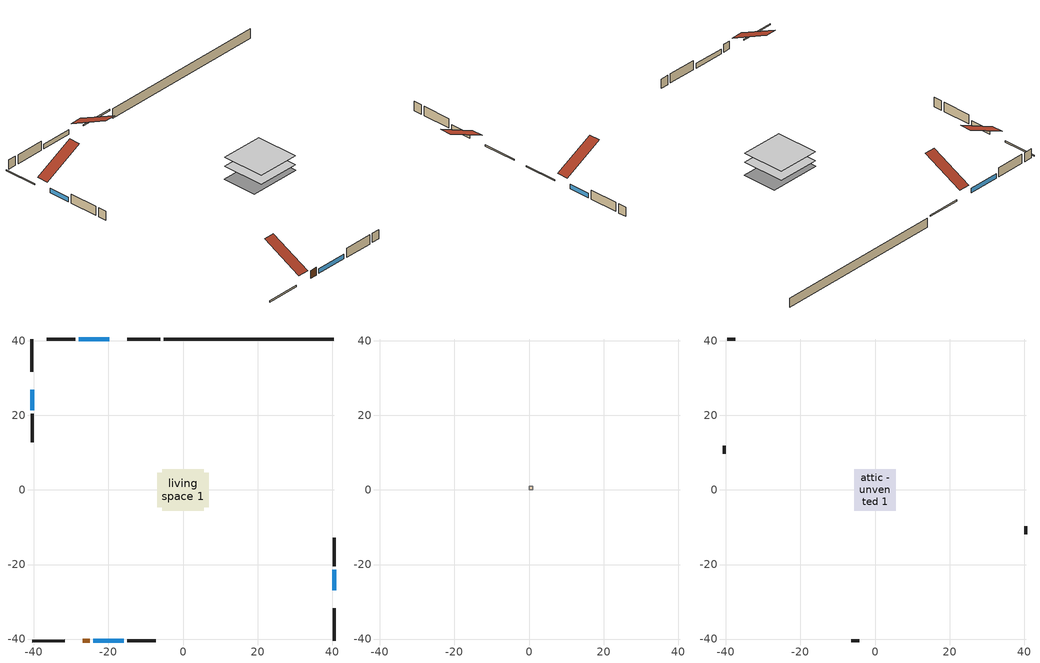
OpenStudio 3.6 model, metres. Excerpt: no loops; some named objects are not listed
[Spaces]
living space 1
 floor foundation (Slab1 construction): -6.86,-4.57 -6.86,4.57 6.86,4.57 6.86,-4.57 z-2.13
 floor adiabatic (AdiabaticFloorConstruction): -5.6,-5.6 -5.6,5.6 5.6,5.6 5.6,-5.6 z0.3
 wall outside (Wall1 construction): -28.91,40.53 -36.53,40.53 / 40.53,-20.49 40.53,-12.87 / -14.99,-40.53 -7.37,-40.53 / -40.53,20.49 -40.53,12.87 z0.3:2.74
 wall outside (RimJoist1 construction): -6.12,40.53 -14.93,40.53 / 40.53,-40.53 40.53,-31.72 / -40.53,-40.53 -31.72,-40.53 / -40.53,40.53 -40.53,31.72 z0.3:0.61
 wall outside (AdiabaticWallConstruction): -19.75,40.53 -27.98,40.53 / 40.53,-26.9 40.53,-21.41 / -24.14,-40.53 -15.91,-40.53 / -40.53,26.9 -40.53,21.41 z0.3:1.52
 wall outside (AdiabaticWallConstruction 1): -26.9,-40.53 -25.07,-40.53 z0.3:2.34
 wall foundation (FoundationWall1 construction): 40.53,40.53 -5.19,40.53 z-2.13:0.3
 window (WindowConstruction): -19.75,40.53 -27.98,40.53 z0.3:1.52
 window (WindowConstruction 1): 40.53,-26.9 40.53,-21.41 z0.3:1.52
 window (WindowConstruction 2): -24.14,-40.53 -15.91,-40.53 z0.3:1.52
 window (WindowConstruction 3): -40.53,26.9 -40.53,21.41 z0.3:1.52
 door (Door): -26.9,-40.53 -25.07,-40.53 z0.3:2.34
 ceiling adiabatic (AdiabaticFloorConstruction): 5.6,-5.6 5.6,5.6 -5.6,5.6 -5.6,-5.6 z0.3
central ac and furnace airloop ret air space
 floor adiabatic (AdiabaticConst): 0,0 0,1 1,1 1,0 z0
 wall adiabatic (AdiabaticConst): 0,1 0,0 1,0 1,1 0,1 z0:1
 ceiling adiabatic (AdiabaticConst): 1,0 1,1 0,1 0,0 z1
attic - unvented 1
 floor to living space 1 (Floor1 construction Reversed): -5.6,-5.6 -5.6,5.6 5.6,5.6 5.6,-5.6 z2.74
 wall outside (Wall2 construction): -37.46,40.53 -39.6,40.53 / 40.53,-11.94 40.53,-9.79 / -6.44,-40.53 -4.29,-40.53 / -40.53,11.94 -40.53,9.79 z0.3:2.74
 roof outside (Roof1 construction): -18.82,40.53,2.74 -18.82,29.94,8.04 -15.86,29.94,8.04 -15.86,40.53,2.74; 40.53,-27.83,2.74 29.94,-27.83,8.04 29.94,-30.79,8.04 40.53,-30.79,2.74; -27.83,-40.53,2.74 -27.83,-29.94,8.04 -30.79,-29.94,8.04 -30.79,-40.53,2.74; -40.53,27.83,2.74 -29.94,27.83,8.04 -29.94,30.79,8.04 -40.53,30.79,2.74
shading: -19.75,40.53 -27.98,40.53 / 40.53,-26.9 40.53,-21.41 / -24.14,-40.53 -15.91,-40.53 / -40.53,26.9 -40.53,21.41 z0.3:1.52
[Site]
Denver Intl Ap_CO_USA: Latitude {deg}=39.83; Longitude {deg}=-104.65; Time Zone {hr}=-7; Elevation {m}=1650; Terrain=Suburbs
[Site:GroundTemperature:Shallow]
6.71281, 4.94206, 4.80025, 5.64056, 9.01395, 12.3716, 15.2825, 17.1265, 17.2832, 15.7834, 12.9467, 9.69205
[Site:GroundTemperature:Deep]
10.8753, 10.8753, 10.8753, 10.8753, 10.8753, 10.8753, 10.8753, 10.8753, 10.8753, 10.8753, 10.8753, 10.8753
[Site:WaterMainsTemperature]
Calculation Method=Schedule; Temperature Schedule=mains temperature schedule
[Building]
Building 1
[Material] Roughness=Rough
Name | Thickness {m} | Conductivity {W/m-K} | Density {kg/m3} | Specific Heat {J/kg-K} | Thermal Absorptance | Solar Absorptance | Visible Absorptance
asphalt or fiberglass shingles | 0.00635 | 0.162714 | 1121.4 | 1465.45 | 0.92 | 0.7 | 0.7
roof rigid ins | 0.00281632 | 0.029427 | 32.04 | 1214.23 | 0.9 | 0.7 | 0.7
osb sheathing 0.5 in. | 0.0127 | 0.115458 | 512.64 | 1214.23 | 0.9 | 0.6 | 0.6
wood siding | 0.0254 | 0.102417 | 544.68 | 1172.36 | 0.92 | 0.7 | 0.7
wall rigid ins; rim joist rigid ins | 0.051816 | 0.029427 | 32.04 | 1214.23 | 0.9 | 0.7 | 0.7
osb sheathing 0.5 in. 1 | 0.0127 | 0.115458 | 512.64 | 1214.23 | 0.9 | 0.7 | 0.7
wall stud and cavity | 0.1397 | 0.0823012 | 139.0536 | 1170.24 | 0.9 | 0.7 | 0.7
gypsum board | 0.0127 | 0.160291 | 801 | 837.4 | 0.9 | 0.6 | 0.6
wall stud and cavity 1 | 0.1397 | 0.727959 | 139.0536 | 1170.24 | 0.9 | 0.6 | 0.6
osb sheathing 2.0 in. | 0.0508 | 0.115458 | 512.64 | 1214.23 | 0.9 | 0.7 | 0.7
rim joist stud and cavity | 0.0508 | 0.0351153 | 125.044 | 1163.47 | 0.9 | 0.6 | 0.6
ceiling loosefill ins | 0.254 | 0.0480833 | 16.02 | 1046.75 | 0.9 | 0.7 | 0.7
ceiling stud and cavity | 0.1397 | 0.108384 | 65.682 | 1177.47 | 0.9 | 0.7 | 0.7
exterior vertical ins | 0.0461162 | 0.029427 | 32.04 | 1214.23
concrete 8.0 in. | 0.2032 | 1.803125 | 2242.8 | 837.4 | 0.9 | 0.7 | 0.7
gypsum board 1 | 0.0127 | 0.160291 | 801 | 837.4 | 0.9 | 0.7 | 0.7
concrete 4.0 in. | 0.1016 | 1.803125 | 2242.8 | 837.4 | 0.9 | 0.7 | 0.7
wood siding 1; wood siding 2 | 0.0254 | 0.102417 | 544.68 | 1172.36
wall rigid ins 1; floor rigid ins | 0.512978 | 0.029427 | 32.04 | 1214.23 | 0.9 | 0.7 | 0.7
wall stud and cavity 2 | 0.0889 | 0.380278 | 52.3479 | 1209.89 | 0.9 | 0.7 | 0.7
door material | 0.04445 | 0.0716541 | 512.64 | 1214.23 | 0.9 | 0.7 | 0.7
floor stud and cavity | 0.1397 | 1.75129 | 37.0049 | 1207.88 | 0.9 | 0.7 | 0.7
osb sheathing 0.75 in. | 0.01905 | 0.115458 | 512.64 | 1214.23 | 0.9 | 0.7 | 0.7
floor covering | 0.0127 | 0.0433444 | 54.468 | 1339.84 | 0.9 | 0.6 | 0.6
wall stud and cavity 3 | 0.0889 | 0.391764 | 83.0341 | 1211.67 | 0.9 | 0.7 | 0.7
furniture material living space 1 | 0.1524 | 0.115458 | 640.8 | 1214.23 | 0.9 | 0.6 | 0.6
[Construction]
Roof1 construction: asphalt or fiberglass shingles, roof rigid ins, osb sheathing 0.5 in.
Wall1 construction: wood siding, wall rigid ins, osb sheathing 0.5 in. 1, wall stud and cavity, gypsum board
Wall2 construction: wood siding, osb sheathing 0.5 in. 1, wall stud and cavity 1
RimJoist1 construction: wood siding, rim joist rigid ins, osb sheathing 2.0 in., rim joist stud and cavity
Floor1 construction Reversed: gypsum board, ceiling stud and cavity, ceiling loosefill ins
FoundationWall1 construction: concrete 8.0 in., gypsum board 1
Slab1 construction: concrete 4.0 in.
WindowConstruction; WindowConstruction 1; WindowConstruction 2; WindowConstruction 3: WindowMaterial
AdiabaticWallConstruction: wood siding 1, wall rigid ins 1, wall stud and cavity 2, gypsum board
Door: door material
AdiabaticWallConstruction 1: wood siding 2, wall rigid ins 1, wall stud and cavity 2, gypsum board
AdiabaticFloorConstruction: floor stud and cavity, floor rigid ins, osb sheathing 0.75 in., floor covering
PartitionWallConstruction: gypsum board, wall stud and cavity 3, gypsum board
furniture construction living space 1: furniture material living space 1
AdiabaticConst: Adiabatic
[WindowMaterial:SimpleGlazingSystem]
WindowMaterial: U-Factor {W/m2-K}=1.87374; Solar Heat Gain Coefficient=0.45
[Material:NoMass]
Adiabatic: Roughness=Rough; Thermal Resistance {m2-K/W}=176.1
[External:File]
External File 1: File=schedules20230418-20180-18nykxu.csv
[ThermalZone] Use Ideal Air Loads=No
Name | Volume {m3} | Thermostat
living space | 611.644 | living space temperature setpoint
attic - unvented | 104.691
central ac and furnace airloop ret air zone | 1
[Sizing:Zone] Zone Cooling Design Supply Air Temperature Input Method=SupplyAirTemperature; Zone Cooling Design Supply Air Temperature {C}=14; Zone Cooling Design Supply Air Temperature Difference {deltaC}=11.11; Zone Heating Design Supply Air Temperature Input Method=SupplyAirTemperature; Zone Heating Design Supply Air Temperature {C}=40; Zone Heating Design Supply Air Temperature Difference {deltaC}=11.11; Zone Cooling Design Supply Air Humidity Ratio {kg-H2O/kg-air}=0.0085; Zone Heating Design Supply Air Humidity Ratio {kg-H2O/kg-air}=0.008; Cooling Design Air Flow Method=DesignDay; Heating Design Air Flow Method=DesignDay; Account for Dedicated Outdoor Air System=No; Dedicated Outdoor Air System Control Strategy=NeutralSupplyAir; Dedicated Outdoor Air Low Setpoint Temperature for Design {C}=autosize; Dedicated Outdoor Air High Setpoint Temperature for Design {C}=autosize; Zone Load Sizing Method=Sensible Load Only No Latent Load; Zone Latent Cooling Design Supply Air Humidity Ratio Input Method=HumidityRatioDifference; Zone Cooling Design Supply Air Humidity Ratio Difference {kgWater/kgDryAir}=0.005; Zone Latent Heating Design Supply Air Humidity Ratio Input Method=HumidityRatioDifference; Zone Humidification Design Supply Air Humidity Ratio Difference {kgWater/kgDryAir}=0.005
attic - unvented; central ac and furnace airloop ret air zone
[Space]
Name | Thermal Zone
living space 1 | living space
attic - unvented 1 | attic - unvented
central ac and furnace airloop ret air space | central ac and furnace airloop ret air zone
[ThermostatSetpoint:DualSetpoint]
living space temperature setpoint: Heating Setpoint Temperature Schedule=heating setpoint; Cooling Setpoint Temperature Schedule=cooling setpoint
[Foundation:Kiva]
Foundation Kiva 1: Initial Indoor Air Temperature {C}=20; Wall Height Above Grade {m}=0.3048; Wall Depth Below Slab {m}=0.2032; Custom Block Material Name 1=exterior vertical ins; Custom Block Depth 1 {m}=2.4384; Custom Block X Position 1 {m}=0.2159; Custom Block Z Position 1 {m}=0
[Foundation:Kiva:Settings]
Soil Conductivity {W/m-K}=1.731; Soil Density {kg/m3}=1842.3; Soil Specific Heat {J/kg-K}=418.7; Ground Solar Absorptivity=0.9; Ground Thermal Absorptivity=0.9; Ground Surface Roughness {m}=0.03; Far-Field Width {m}=40; Deep-Ground Boundary Condition=ZeroFlux; Deep-Ground Depth {m}=40; Minimum Cell Dimension {m}=0.2; Maximum Cell Growth Coefficient=3; Simulation Timestep=Timestep
[SurfaceProperty:ExposedFoundationPerimeter]
Slab1: Exposed Perimeter Calculation Method=TotalExposedPerimeter; Total Exposed Perimeter {m}=45.72
[EnergyManagementSystem:Actuator]
Name | Actuated Component | Actuated Component Type | Actuated Component Control Type | Zone
fixedwindow0_actuator | Window1 | Surface | View Factor To Ground
fixedwindow1_actuator | Window2 | Surface | View Factor To Ground
fixedwindow2_actuator | Window3 | Surface | View Factor To Ground
fixedwindow3_actuator | Window4 | Surface | View Factor To Ground
water_heater_ec_adj_act | water heater EC adjustment | OtherEquipment | Power Level | living space 1
central_ac_and_furnace_airloop_0_SupSensLkToLv_equip_act | central_ac_and_furnace_airloop_0_SupSensLkToLv equip | OtherEquipment | Power Level | living space 1
central_ac_and_furnace_airloop_0_SupLatLkToLv_equip_act | central_ac_and_furnace_airloop_0_SupLatLkToLv equip | OtherEquipment | Power Level | living space 1
central_ac_and_furnace_airloop_0_SupCondToLv_equip_act | central_ac_and_furnace_airloop_0_SupCondToLv equip | OtherEquipment | Power Level | living space 1
central_ac_and_furnace_airloop_0_RetCondToRP_equip_act | central_ac_and_furnace_airloop_0_RetCondToRP equip | OtherEquipment | Power Level | central ac and furnace airloop ret air space
central_ac_and_furnace_airloop_0_RetSensLkToRP_equip_act | central_ac_and_furnace_airloop_0_RetSensLkToRP equip | OtherEquipment | Power Level | central ac and furnace airloop ret air space
central_ac_and_furnace_airloop_0_RetLatLkToRP_equip_act | central_ac_and_furnace_airloop_0_RetLatLkToRP equip | OtherEquipment | Power Level | central ac and furnace airloop ret air space
central_ac_and_furnace_airloop_0_SupCondToDZ_equip_act | central_ac_and_furnace_airloop_0_SupCondToDZ equip | OtherEquipment | Power Level | attic - unvented 1
central_ac_and_furnace_airloop_0_RetCondToDZ_equip_act | central_ac_and_furnace_airloop_0_RetCondToDZ equip | OtherEquipment | Power Level | attic - unvented 1
central_ac_and_furnace_airloop_0_SupSensLkToDZ_equip_act | central_ac_and_furnace_airloop_0_SupSensLkToDZ equip | OtherEquipment | Power Level | attic - unvented 1
central_ac_and_furnace_airloop_0_SupLatLkToDZ_equip_act | central_ac_and_furnace_airloop_0_SupLatLkToDZ equip | OtherEquipment | Power Level | attic - unvented 1
central_ac_and_furnace_airloop_0_ZoneMixDZToLv_mix_act | central_ac_and_furnace_airloop_0_ZoneMixDZToLv mix | ZoneMixing | Air Exchange Flow Rate
central_ac_and_furnace_airloop_0_ZoneMixLvToDZ_mix_act | central_ac_and_furnace_airloop_0_ZoneMixLvToDZ mix | ZoneMixing | Air Exchange Flow Rate
natural_vent_flow_act | natural vent flow | Zone Infiltration | Air Exchange Flow Rate
whole_house_fan_flow_act | whole house fan flow | Zone Infiltration | Air Exchange Flow Rate
whole_house_fan_act | whole house fan | ElectricEquipment | Electricity Rate | living space 1
whole_house_fan_mix_act | whole house fan mix | ZoneMixing | Air Exchange Flow Rate
mech_vent_house_fan_cfis_act | mech vent house fan cfis | ElectricEquipment | Electricity Rate | living space 1
infil_flow_act | infil flow | Zone Infiltration | Air Exchange Flow Rate
mech_vent_house_fan_sensible_load_equip_act | mech vent house fan sensible load equip | OtherEquipment | Power Level | living space 1
mech_vent_house_fan_latent_load_equip_act | mech vent house fan latent load equip | OtherEquipment | Power Level | living space 1
[EnergyManagementSystem:Sensor]
Name | Output Variable or Output Meter Index Key | Output Variable or Output Meter
fixedwindow_shading_coefficient | trans schedule winter=0.85 summer=0.7 | Schedule Value
central_ac_and_furnace_supply_fan_s; central_ac_and_furnace_supply_fan_s_1 | central ac and furnace supply fan | Fan Electricity Energy
cool_season | cooling season schedule | Schedule Value
out_pb_s |  | Site Outdoor Air Barometric Pressure
out_wt_s |  | Site Outdoor Air Humidity Ratio
site_vw_s |  | Site Wind Speed
central_ac_and_furnace_airloop_Fan_RTF_s | central ac and furnace supply fan | Fan Runtime Fraction Speed 1
central_ac_and_furnace_airloop_Fan_RTF_s_1 | central ac and furnace supply fan | Fan Runtime Fraction Speed 2
central_ac_and_furnace_airloop_AH_MFR_s | Node 5 | System Node Mass Flow Rate
central_ac_and_furnace_airloop_AH_VFR_s | Node 5 | System Node Current Density Volume Flow Rate
central_ac_and_furnace_airloop_AH_Tout_s | Node 5 | System Node Temperature
central_ac_and_furnace_airloop_AH_Wout_s | Node 5 | System Node Humidity Ratio
central_ac_and_furnace_airloop_RA_T_s | Node 8 | System Node Temperature
central_ac_and_furnace_airloop_Ra_W_s | Node 8 | System Node Humidity Ratio
central_ac_and_furnace_airloop_0_DZ_T_s | attic - unvented | Zone Air Temperature
central_ac_and_furnace_airloop_0_DZ_W_s | attic - unvented | Zone Mean Air Humidity Ratio
natural_vent_s | natural vent schedule | Schedule Value
htg_sp_s | heating setpoint | Schedule Value
clg_sp_s | cooling setpoint | Schedule Value
clothes_dryer_exhaust_0_sch_s | clothes_dryer | Schedule Value
htg_load_liv |  | Heating:EnergyTransfer:Zone:LIVING SPACE
clg_load_liv |  | Cooling:EnergyTransfer:Zone:LIVING SPACE
htg_load_tot |  | Heating:EnergyTransfer
clg_load_tot |  | Cooling:EnergyTransfer
[EnergyManagementSystem:Program]
fixedwindow_view_factor_to_ground_program: Set fixedwindow0_actuator = 0.5*fixedwindow_shading_coefficient; Set fixedwindow1_actuator = 0.5*fixedwindow_shading_coefficient; Set fixedwindow2_actuator = 0.5*fixedwindow_shading_coefficient; Set fixedwindow3_actuator = 0.5*fixedwindow_shading_coefficient
central_ac_and_furnace_supply_fan_disaggregate_program: Set central_ac_and_furnace_supply_fan_clg = 0; If central_ac_and_furnace_clg_coil_s > 0; Set central_ac_and_furnace_supply_fan_clg = central_ac_and_furnace_supply_fan_s; EndIf
central_ac_and_furnace_supply_fan_disaggregate_program_1: Set central_ac_and_furnace_supply_fan_primary_htg = 0; If central_ac_and_furnace_htg_coil_s > 0; Set central_ac_and_furnace_supply_fan_primary_htg = central_ac_and_furnace_supply_fan_s_1; EndIf
water_heater_EC_adj: Set dhw_e_cons = water_heater_energy + water_heater_on_cycle_parasitic + water_heater_off_cycle_parasitic; Set water_heater_ec_adj_act = -0.06977296157475688 * dhw_e_cons; Set ec_adj_energy = water_heater_ec_adj_act * 3600 * SystemTimeStep
central_ac_and_furnace_airloop_0_duct_program: Set central_ac_and_furnace_airloop_AH_MFR = central_ac_and_furnace_airloop_AH_MFR_s; Set central_ac_and_furnace_airloop_Fan_RTF = 0; Set central_ac_and_furnace_airloop_Fan_RTF = central_ac_and_furnace_airloop_Fan_RTF + central_ac_and_furnace_airloop_Fan_RTF_s; Set central_ac_and_furnace_airloop_Fan_RTF = central_ac_and_furnace_airloop_Fan_RTF + central_ac_and_furnace_airloop_Fan_RTF_s_1; Set central_ac_and_furnace_airloop_AH_VFR = central_ac_and_furnace_airloop_AH_VFR_s; Set central_ac_and_furnace_airloop_AH_Tout = central_ac_and_furnace_airloop_AH_Tout_s; Set central_ac_and_furnace_airloop_AH_Wout = central_ac_and_furnace_airloop_AH_Wout_s; Set central_ac_and_furnace_airloop_RA_T = central_ac_and_furnace_airloop_RA_T_s; Set central_ac_and_furnace_airloop_Ra_W = central_ac_and_furnace_airloop_Ra_W_s; Set central_ac_and_furnace_airloop_0_DZ_T = central_ac_and_furnace_airloop_0_DZ_T_s; Set central_ac_and_furnace_airloop_0_DZ_W = central_ac_and_furnace_airloop_0_DZ_W_s; Run central_ac_and_furnace_airloop_0_duct_subroutine; Set central_ac_and_furnace_airloop_0_SupSensLkToLv_equip_act = central_ac_and_furnace_airloop_0_SupSensLkToLv; Set central_ac_and_furnace_airloop_0_SupLatLkToLv_equip_act = central_ac_and_furnace_airloop_0_SupLatLkToLv; Set central_ac_and_furnace_airloop_0_SupCondToLv_equip_act = central_ac_and_furnace_airloop_0_SupCondToLv; Set central_ac_and_furnace_airloop_0_RetSensLkToRP_equip_act = central_ac_and_furnace_airloop_0_RetSensLkToRP; Set central_ac_and_furnace_airloop_0_RetLatLkToRP_equip_act = central_ac_and_furnace_airloop_0_RetLatLkToRP; Set central_ac_and_furnace_airloop_0_RetCondToRP_equip_act = central_ac_and_furnace_airloop_0_RetCondToRP; Set central_ac_and_furnace_airloop_0_RetCondToDZ_equip_act = central_ac_and_furnace_airloop_0_RetCondToDZ; Set central_ac_and_furnace_airloop_0_SupCondToDZ_equip_act = central_ac_and_furnace_airloop_0_SupCondToDZ; Set central_ac_and_furnace_airloop_0_SupSensLkToDZ_equip_act = central_ac_and_furnace_airloop_0_SupSensLkToDZ; Set central_ac_and_furnace_airloop_0_SupLatLkToDZ_equip_act = central_ac_and_furnace_airloop_0_SupLatLkToDZ; Set central_ac_and_furnace_airloop_0_ZoneMixDZToLv_mix_act = central_ac_and_furnace_airloop_0_ZoneMixDZToLv; Set central_ac_and_furnace_airloop_0_ZoneMixLvToDZ_mix_act = central_ac_and_furnace_airloop_0_ZoneMixLvToDZ
natural_vent_program: Set Tin = airflow_tin_s; Set Tout = airflow_tt_s; Set Wout = out_wt_s; Set Pbar = out_pb_s; Set Phiout = (@RhFnTdbWPb Tout Wout Pbar); Set MaxHR = 0.0115; Set MaxRH = 0.7; Set Tnvsp = (htg_sp_s + clg_sp_s) / 2; Set NVavail = natural_vent_s; Set ClgSsnAvail = cool_season; Set natural_vent_flow_act = 0; Set whole_house_fan_flow_act = 0; Set whole_house_fan_mix_act = 0; Set whole_house_fan_act = 0; If ((Wout < MaxHR) && (Phiout < MaxRH) && (Tin > Tout) && (Tin > Tnvsp) && (ClgSsnAvail > 0)); Set WHF_Flow = 0; Set Adj = (Tin-Tnvsp)/(Tin-Tout); Set Adj = (@Min Adj 1); Set Adj = (@Max Adj 0); If (WHF_Flow > 0); Set whole_house_fan_flow_act = WHF_Flow*Adj; Set whole_house_fan_mix_act = WHF_Flow*Adj; Set WHF_W = 0; Set whole_house_fan_act = WHF_W*Adj; ElseIf (NVavail > 0); Set NVArea = 13444.9279488; Set Cs = 0.00010923681099656359; Set Cw = 6.798490431308354e-05; Set Tdiff = Tin-Tout; Set dT = (@Abs Tdiff); Set Vwind = site_vw_s; Set SGNV = NVArea*Adj*((((Cs*dT)+(Cw*(Vwind^2)))^0.5)/1000); Set MaxNV = 3.3980215910400005; Set natural_vent_flow_act = (@Min SGNV MaxNV); EndIf; EndIf
[InternalMass:Definition] Design Level Calculation Method=SurfaceArea
Name | Construction | Surface Area {m2}
partition wall mass | PartitionWallConstruction | 250.838
furniture mass living space 1 | furniture construction living space 1 | 100.335
[InternalMass] Space or SpaceType=living space 1; Multiplier=1
Name | Internal Mass Definition
partition wall mass | partition wall mass
furniture mass living space 1 | furniture mass living space 1
[People:Definition]
occupants: Number of People Calculation Method=People; Number of People {people}=3; Fraction Radiant=0.314171; Sensible Heat Fraction=0.56303; Carbon Dioxide Generation Rate {m3/s-W}=0; Enable ASHRAE 55 Comfort Warnings=No; Mean Radiant Temperature Calculation Type=ZoneAveraged
[People]
occupants: People Definition=occupants; Space or SpaceType=living space 1; Number of People Schedule=occupants; Activity Level Schedule=occupants activity schedule; Multiplier=1
[OtherEquipment:Definition] Design Level Calculation Method=EquipmentLevel
Name | Design Level {W} | Fraction Latent | Fraction Radiant | Fraction Lost
water heater EC adjustment | 0.01 | 0 | 0 | 1
water sensible | -295.935 | 0 | 0.6 | 0
water latent | 300.276 | 1 | 0 | 0
central_ac_and_furnace_airloop_0_SupSensLkToLv equip; central_ac_and_furnace_airloop_0_SupCondToLv equip; central_ac_and_furnace_airloop_0_RetCondToRP equip; central_ac_and_furnace_airloop_0_RetSensLkToRP equip; central_ac_and_furnace_airloop_0_SupCondToDZ equip; central_ac_and_furnace_airloop_0_RetCondToDZ equip; central_ac_and_furnace_airloop_0_SupSensLkToDZ equip; mech vent house fan sensible load equip | 0 | 0 | 0 | 0
central_ac_and_furnace_airloop_0_SupLatLkToLv equip; central_ac_and_furnace_airloop_0_RetLatLkToRP equip; central_ac_and_furnace_airloop_0_SupLatLkToDZ equip; mech vent house fan latent load equip | 0 | 1 | 0 | 0
[OtherEquipment]
Name | Other Equipment Definition | Space or SpaceType | Schedule | Fuel Type
water heater EC adjustment | water heater EC adjustment | living space 1 | Always On Discrete | Electricity
water sensible | water sensible | living space 1 | hot_water_fixtures | None
water latent | water latent | living space 1 | hot_water_fixtures | None
central_ac_and_furnace_airloop_0_SupSensLkToLv equip | central_ac_and_furnace_airloop_0_SupSensLkToLv equip | living space 1 | Always On Discrete | None
central_ac_and_furnace_airloop_0_SupLatLkToLv equip | central_ac_and_furnace_airloop_0_SupLatLkToLv equip | living space 1 | Always On Discrete | None
central_ac_and_furnace_airloop_0_SupCondToLv equip | central_ac_and_furnace_airloop_0_SupCondToLv equip | living space 1 | Always On Discrete | None
central_ac_and_furnace_airloop_0_RetCondToRP equip | central_ac_and_furnace_airloop_0_RetCondToRP equip | central ac and furnace airloop ret air space | Always On Discrete | None
central_ac_and_furnace_airloop_0_RetSensLkToRP equip | central_ac_and_furnace_airloop_0_RetSensLkToRP equip | central ac and furnace airloop ret air space | Always On Discrete | None
central_ac_and_furnace_airloop_0_RetLatLkToRP equip | central_ac_and_furnace_airloop_0_RetLatLkToRP equip | central ac and furnace airloop ret air space | Always On Discrete | None
central_ac_and_furnace_airloop_0_SupCondToDZ equip | central_ac_and_furnace_airloop_0_SupCondToDZ equip | attic - unvented 1 | Always On Discrete | None
central_ac_and_furnace_airloop_0_RetCondToDZ equip | central_ac_and_furnace_airloop_0_RetCondToDZ equip | attic - unvented 1 | Always On Discrete | None
central_ac_and_furnace_airloop_0_SupSensLkToDZ equip | central_ac_and_furnace_airloop_0_SupSensLkToDZ equip | attic - unvented 1 | Always On Discrete | None
central_ac_and_furnace_airloop_0_SupLatLkToDZ equip | central_ac_and_furnace_airloop_0_SupLatLkToDZ equip | attic - unvented 1 | Always On Discrete | None
mech vent house fan sensible load equip | mech vent house fan sensible load equip | living space 1 | Always On Discrete | None
mech vent house fan latent load equip | mech vent house fan latent load equip | living space 1 | Always On Discrete | None
[ElectricEquipment:Definition] Design Level Calculation Method=EquipmentLevel
Name | Design Level {W} | Fraction Latent | Fraction Radiant | Fraction Lost
clothes washer | 799.963 | 0.03 | 0.162 | 0.7
clothes dryer | 2935.77 | 0.015 | 0.081 | 0.85
dishwasher | 437.607 | 0.3 | 0.18 | 0.4
fridge | 97.4834 | 0 | 0.6 | 0
cooking range | 838.699 | 0.08 | 0.432 | 0.2
misc tv | 128.09 | 0 | 0.6 | 0
misc plug loads | 507.607 | 0.045 | 0.513 | 0.1
whole house fan; mech vent house fan | 0 | 0 | 0 | 1
mech vent house fan cfis | 0 | 0 | 0 | 0
[ElectricEquipment] Space or SpaceType=living space 1
Name | Electric Equipment Definition | Schedule
clothes washer | clothes washer | clothes_washer
clothes dryer | clothes dryer | clothes_dryer
dishwasher | dishwasher | dishwasher
fridge | fridge | fridge
cooking range | cooking range | cooking_range
misc tv | misc tv | plug_loads_tv
misc plug loads | misc plug loads | plug_loads_other
whole house fan | whole house fan | Always On Discrete
mech vent house fan | mech vent house fan | mech vent house fan schedule
mech vent house fan cfis | mech vent house fan cfis | mech vent house fan cfis schedule
[WaterUse:Equipment:Definition]
Name | Peak Flow Rate {m3/s}
clothes washer | 4.12256e-06
dishwasher | 3.84272e-06
[Lights:Definition]
interior lighting: Design Level Calculation Method=LightingLevel; Lighting Level {W}=633.715; Fraction Radiant=0.6; Fraction Visible=0.2; Return Air Fraction=0
[Lights]
interior lighting: Lights Definition=interior lighting; Space or SpaceType=living space 1; Schedule=lighting_interior; Fraction Replaceable=1
[Exterior:Lights:Definition]
exterior lighting: Design Level {W}=35.404
[Exterior:Lights]
exterior lighting: Exterior Lights Definition=exterior lighting; Schedule=exterior lighting schedule
[ZoneMixing] Schedule=Always On Continuous; Design Flow Rate Calculation Method=Flow/Zone; Design Flow Rate {m3/s}=0
Name | Zone or Space | Source Zone or Space
central_ac_and_furnace_airloop_0_ZoneMixDZToLv mix | living space | attic - unvented
central_ac_and_furnace_airloop_0_ZoneMixLvToDZ mix; whole house fan mix | attic - unvented | living space
[SpaceInfiltration:DesignFlowRate] Schedule=Always On Discrete
Name | Space or SpaceType | Design Flow Rate Calculation Method | Design Flow Rate {m3/s} | Air Changes per Hour {1/hr} | Constant Term Coefficient | Temperature Term Coefficient | Velocity Term Coefficient | Velocity Squared Term Coefficient
natural vent flow; whole house fan flow; infil flow | living space 1 | Flow/Space | 0
infil|attic - unvented 1 | attic - unvented 1 | AirChanges/Hour |  | 0.1 | 1 | 0 | 0 | 0
[Schedule:Ruleset]
Name | Default Day Schedule
heating setpoint | heating setpoint default day
cooling setpoint | cooling setpoint default day
fridge | fridge default day
exterior lighting schedule | exterior lighting schedule default day
[Schedule:Day]
heating setpoint default day; cooling setpoint default day; fridge default day; exterior lighting schedule default day: 24, 0, 0
heating setpoint allday1: 24, 0, 20
cooling setpoint allday1: 24, 0, 25.5556
fridge allday1; fridge allday12: 1, 0, 0.610949, 2, 0, 0.595675, 3, 0, 0.580401, 4, 0, 0.565128, 6, 0, 0.549854, 7, 0, 0.580401, 8, 0, 0.610949, 10, 0, 0.626223, 12, 0, 0.610949, 15, 0, 0.641496, 16, 0, 0.626223, 17, 0, 0.672044, 18, 0, 0.733139, 19, 0, 0.763686, 20, 0, 0.733139, 21, 0, 0.717865, 22, 0, 0.702591, 23, 0, 0.672044, 24, 0, 0.626223
fridge allday2: 1, 0, 0.609489, 2, 0, 0.594252, 3, 0, 0.579015, 4, 0, 0.563777, 6, 0, 0.54854, 7, 0, 0.579015, 8, 0, 0.609489, 10, 0, 0.624726, 12, 0, 0.609489, 15, 0, 0.639964, 16, 0, 0.624726, 17, 0, 0.670438, 18, 0, 0.731387, 19, 0, 0.761861, 20, 0, 0.731387, 21, 0, 0.71615, 22, 0, 0.700912, 23, 0, 0.670438, 24, 0, 0.624726
fridge allday3: 1, 0, 0.791241, 2, 0, 0.77146, 3, 0, 0.751679, 4, 0, 0.731898, 6, 0, 0.712117, 7, 0, 0.751679, 8, 0, 0.791241, 10, 0, 0.811022, 12, 0, 0.791241, 15, 0, 0.830803, 16, 0, 0.811022, 17, 0, 0.870365, 18, 0, 0.949489, 19, 0, 0.989051, 20, 0, 0.949489, 21, 0, 0.929708, 22, 0, 0.909927, 23, 0, 0.870365, 24, 0, 0.811022
fridge allday6: 1, 0, 0.8, 2, 0, 0.78, 3, 0, 0.76, 4, 0, 0.74, 6, 0, 0.72, 7, 0, 0.76, 8, 0, 0.8, 10, 0, 0.82, 12, 0, 0.8, 15, 0, 0.84, 16, 0, 0.82, 17, 0, 0.88, 18, 0, 0.96, 19, 0, 1, 20, 0, 0.96, 21, 0, 0.94, 22, 0, 0.92, 23, 0, 0.88, 24, 0, 0.82
fridge allday10: 1, 0, 0.679562, 2, 0, 0.662573, 3, 0, 0.645584, 4, 0, 0.628595, 6, 0, 0.611606, 7, 0, 0.645584, 8, 0, 0.679562, 10, 0, 0.696551, 12, 0, 0.679562, 15, 0, 0.71354, 16, 0, 0.696551, 17, 0, 0.747518, 18, 0, 0.815474, 19, 0, 0.849453, 20, 0, 0.815474, 21, 0, 0.798485, 22, 0, 0.781496, 23, 0, 0.747518, 24, 0, 0.696551
fridge allday11: 1, 0, 0.675182, 2, 0, 0.658303, 3, 0, 0.641423, 4, 0, 0.624544, 6, 0, 0.607664, 7, 0, 0.641423, 8, 0, 0.675182, 10, 0, 0.692062, 12, 0, 0.675182, 15, 0, 0.708942, 16, 0, 0.692062, 17, 0, 0.742701, 18, 0, 0.810219, 19, 0, 0.843978, 20, 0, 0.810219, 21, 0, 0.793339, 22, 0, 0.77646, 23, 0, 0.742701, 24, 0, 0.692062
exterior lighting schedule weekday1; exterior lighting schedule weekday12: 5, 0, 0.434959, 6, 0, 0.349858, 7, 0, 0.330947, 8, 0, 0.321491, 9, 0, 0.312035, 10, 0, 0.264757, 11, 0, 0.208024, 12, 0, 0.141834, 13, 0, 0.113467, 15, 0, 0.104012, 16, 0, 0.113467, 17, 0, 0.179657, 18, 0, 0.349858, 19, 0, 0.463325, 20, 0, 0.614615, 21, 0, 0.860461, 22, 0, 0.99284, 23, 0, 0.860461, 24, 0, 0.595704
exterior lighting schedule weekend1; exterior lighting schedule weekend12: 2, 0, 0.434959, 4, 0, 0.425503, 5, 0, 0.434959, 6, 0, 0.425503, 7, 0, 0.416047, 8, 0, 0.38768, 9, 0, 0.340402, 10, 0, 0.283669, 11, 0, 0.226935, 12, 0, 0.15129, 13, 0, 0.113467, 15, 0, 0.104012, 16, 0, 0.113467, 17, 0, 0.179657, 18, 0, 0.359314, 19, 0, 0.45387, 20, 0, 0.567337, 21, 0, 0.784816, 22, 0, 0.926651, 23, 0, 0.803728, 24, 0, 0.557882
exterior lighting schedule weekday2: 5, 0, 0.438095, 6, 0, 0.352381, 7, 0, 0.333333, 8, 0, 0.32381, 9, 0, 0.314286, 10, 0, 0.266667, 11, 0, 0.209524, 12, 0, 0.142857, 13, 0, 0.114286, 15, 0, 0.104762, 16, 0, 0.114286, 17, 0, 0.180952, 18, 0, 0.352381, 19, 0, 0.466667, 20, 0, 0.619048, 21, 0, 0.866667, 22, 0, 1, 23, 0, 0.866667, 24, 0, 0.6
exterior lighting schedule weekend2: 2, 0, 0.438095, 4, 0, 0.428571, 5, 0, 0.438095, 6, 0, 0.428571, 7, 0, 0.419048, 8, 0, 0.390476, 9, 0, 0.342857, 10, 0, 0.285714, 11, 0, 0.228571, 12, 0, 0.152381, 13, 0, 0.114286, 15, 0, 0.104762, 16, 0, 0.114286, 17, 0, 0.180952, 18, 0, 0.361905, 19, 0, 0.457143, 20, 0, 0.571429, 21, 0, 0.790476, 22, 0, 0.933333, 23, 0, 0.809524, 24, 0, 0.561905
exterior lighting schedule weekday3; exterior lighting schedule weekday5: 5, 0, 0.346085, 6, 0, 0.278373, 7, 0, 0.263325, 8, 0, 0.255802, 9, 0, 0.248278, 10, 0, 0.21066, 11, 0, 0.165519, 12, 0, 0.112854, 13, 0, 0.090283, 15, 0, 0.0827594, 16, 0, 0.090283, 17, 0, 0.142948, 18, 0, 0.278373, 19, 0, 0.368656, 20, 0, 0.489033, 21, 0, 0.684646, 22, 0, 0.789976, 23, 0, 0.684646, 24, 0, 0.473986
exterior lighting schedule weekend3; exterior lighting schedule weekend5: 2, 0, 0.346085, 4, 0, 0.338561, 5, 0, 0.346085, 6, 0, 0.338561, 7, 0, 0.331038, 8, 0, 0.308467, 9, 0, 0.270849, 10, 0, 0.225707, 11, 0, 0.180566, 12, 0, 0.120377, 13, 0, 0.090283, 15, 0, 0.0827594, 16, 0, 0.090283, 17, 0, 0.142948, 18, 0, 0.285896, 19, 0, 0.361132, 20, 0, 0.451415, 21, 0, 0.624457, 22, 0, 0.737311, 23, 0, 0.639504, 24, 0, 0.443891
exterior lighting schedule weekday4: 5, 0, 0.344691, 6, 0, 0.277251, 7, 0, 0.262265, 8, 0, 0.254771, 9, 0, 0.247278, 10, 0, 0.209812, 11, 0, 0.164852, 12, 0, 0.112399, 13, 0, 0.0899193, 15, 0, 0.082426, 16, 0, 0.0899193, 17, 0, 0.142372, 18, 0, 0.277251, 19, 0, 0.367171, 20, 0, 0.487063, 21, 0, 0.681888, 22, 0, 0.786794, 23, 0, 0.681888, 24, 0, 0.472076
exterior lighting schedule weekend4: 2, 0, 0.344691, 4, 0, 0.337197, 5, 0, 0.344691, 6, 0, 0.337197, 7, 0, 0.329704, 8, 0, 0.307224, 9, 0, 0.269758, 10, 0, 0.224798, 11, 0, 0.179839, 12, 0, 0.119892, 13, 0, 0.0899193, 15, 0, 0.082426, 16, 0, 0.0899193, 17, 0, 0.142372, 18, 0, 0.284744, 19, 0, 0.359677, 20, 0, 0.449597, 21, 0, 0.621942, 22, 0, 0.734341, 23, 0, 0.636928, 24, 0, 0.442103
exterior lighting schedule weekday6; exterior lighting schedule weekday9: 5, 0, 0.28823, 6, 0, 0.231837, 7, 0, 0.219305, 8, 0, 0.213039, 9, 0, 0.206773, 10, 0, 0.175444, 11, 0, 0.137849, 12, 0, 0.093988, 13, 0, 0.0751904, 15, 0, 0.0689245, 16, 0, 0.0751904, 17, 0, 0.119051, 18, 0, 0.231837, 19, 0, 0.307027, 20, 0, 0.407281, 21, 0, 0.570194, 22, 0, 0.657916, 23, 0, 0.570194, 24, 0, 0.394749
exterior lighting schedule weekend6; exterior lighting schedule weekend9: 2, 0, 0.28823, 4, 0, 0.281964, 5, 0, 0.28823, 6, 0, 0.281964, 7, 0, 0.275698, 8, 0, 0.2569, 9, 0, 0.225571, 10, 0, 0.187976, 11, 0, 0.150381, 12, 0, 0.100254, 13, 0, 0.0751904, 15, 0, 0.0689245, 16, 0, 0.0751904, 17, 0, 0.119051, 18, 0, 0.238103, 19, 0, 0.300761, 20, 0, 0.375952, 21, 0, 0.520067, 22, 0, 0.614055, 23, 0, 0.532598, 24, 0, 0.369686
exterior lighting schedule weekday7: 5, 0, 0.286139, 6, 0, 0.230155, 7, 0, 0.217714, 8, 0, 0.211494, 9, 0, 0.205273, 10, 0, 0.174171, 11, 0, 0.136849, 12, 0, 0.0933061, 13, 0, 0.0746448, 15, 0, 0.0684244, 16, 0, 0.0746448, 17, 0, 0.118188, 18, 0, 0.230155, 19, 0, 0.3048, 20, 0, 0.404326, 21, 0, 0.566057, 22, 0, 0.653142, 23, 0, 0.566057, 24, 0, 0.391885
exterior lighting schedule weekend7: 2, 0, 0.286139, 4, 0, 0.279918, 5, 0, 0.286139, 6, 0, 0.279918, 7, 0, 0.273698, 8, 0, 0.255037, 9, 0, 0.223935, 10, 0, 0.186612, 11, 0, 0.14929, 12, 0, 0.0995265, 13, 0, 0.0746448, 15, 0, 0.0684244, 16, 0, 0.0746448, 17, 0, 0.118188, 18, 0, 0.236375, 19, 0, 0.298579, 20, 0, 0.373224, 21, 0, 0.516294, 22, 0, 0.6096, 23, 0, 0.528734, 24, 0, 0.367004
exterior lighting schedule weekday10: 5, 0, 0.345039, 6, 0, 0.277532, 7, 0, 0.26253, 8, 0, 0.255029, 9, 0, 0.247528, 10, 0, 0.210024, 11, 0, 0.165019, 12, 0, 0.112513, 13, 0, 0.0900102, 15, 0, 0.0825094, 16, 0, 0.0900102, 17, 0, 0.142516, 18, 0, 0.277532, 19, 0, 0.367542, 20, 0, 0.487555, 21, 0, 0.682578, 22, 0, 0.787589, 23, 0, 0.682578, 24, 0, 0.472554
exterior lighting schedule weekend10: 2, 0, 0.345039, 4, 0, 0.337538, 5, 0, 0.345039, 6, 0, 0.337538, 7, 0, 0.330038, 8, 0, 0.307535, 9, 0, 0.270031, 10, 0, 0.225026, 11, 0, 0.18002, 12, 0, 0.120014, 13, 0, 0.0900102, 15, 0, 0.0825094, 16, 0, 0.0900102, 17, 0, 0.142516, 18, 0, 0.285032, 19, 0, 0.360041, 20, 0, 0.450051, 21, 0, 0.622571, 22, 0, 0.735084, 23, 0, 0.637572, 24, 0, 0.44255
exterior lighting schedule weekday11: 5, 0, 0.343994, 6, 0, 0.276691, 7, 0, 0.261734, 8, 0, 0.254256, 9, 0, 0.246778, 10, 0, 0.209387, 11, 0, 0.164519, 12, 0, 0.112172, 13, 0, 0.0897375, 15, 0, 0.0822593, 16, 0, 0.0897375, 17, 0, 0.142084, 18, 0, 0.276691, 19, 0, 0.366428, 20, 0, 0.486078, 21, 0, 0.680509, 22, 0, 0.785203, 23, 0, 0.680509, 24, 0, 0.471122
exterior lighting schedule weekend11: 2, 0, 0.343994, 4, 0, 0.336516, 5, 0, 0.343994, 6, 0, 0.336516, 7, 0, 0.329037, 8, 0, 0.306603, 9, 0, 0.269212, 10, 0, 0.224344, 11, 0, 0.179475, 12, 0, 0.11965, 13, 0, 0.0897375, 15, 0, 0.0822593, 16, 0, 0.0897375, 17, 0, 0.142084, 18, 0, 0.284169, 19, 0, 0.35895, 20, 0, 0.448687, 21, 0, 0.620684, 22, 0, 0.732856, 23, 0, 0.63564, 24, 0, 0.441209
fridge allday1 Shifted; fridge allday12 Shifted: 1, 0, 0.610949, 2, 0, 0.595675, 3, 0, 0.580401, 4, 0, 0.565128, 5, 0, 0.549854, 6, 0, 0.549854, 7, 0, 0.580401, 8, 0, 0.610949, 9, 0, 0.626223, 10, 0, 0.626223, 11, 0, 0.610949, 12, 0, 0.610949, 13, 0, 0.641496, 14, 0, 0.641496, 15, 0, 0.641496, 16, 0, 0.626223, 17, 0, 0.672044, 18, 0, 0, 19, 0, 0, 20, 0, 0.733139, 21, 0, 1.451, 22, 0, 1.46628, 23, 0, 0.672044, 24, 0, 0.626223
fridge allday2 Shifted: 1, 0, 0.609489, 2, 0, 0.594252, 3, 0, 0.579015, 4, 0, 0.563777, 5, 0, 0.54854, 6, 0, 0.54854, 7, 0, 0.579015, 8, 0, 0.609489, 9, 0, 0.624726, 10, 0, 0.624726, 11, 0, 0.609489, 12, 0, 0.609489, 13, 0, 0.639964, 14, 0, 0.639964, 15, 0, 0.639964, 16, 0, 0.624726, 17, 0, 0.670438, 18, 0, 0, 19, 0, 0, 20, 0, 0.731387, 21, 0, 1.44754, 22, 0, 1.46277, 23, 0, 0.670438, 24, 0, 0.624726
fridge allday3 Shifted: 1, 0, 0.791241, 2, 0, 0.77146, 3, 0, 0.751679, 4, 0, 0.731898, 5, 0, 0.712117, 6, 0, 0.712117, 7, 0, 0.751679, 8, 0, 0.791241, 9, 0, 0.811022, 10, 0, 0.811022, 11, 0, 0.791241, 12, 0, 0.791241, 13, 0, 0.830803, 14, 0, 0.830803, 15, 0, 0.830803, 16, 0, 0.811022, 17, 0, 0.870365, 18, 0, 0, 19, 0, 0, 20, 0, 0.949489, 21, 0, 1.8792, 22, 0, 1.89898, 23, 0, 0.870365, 24, 0, 0.811022
fridge allday6 Shifted: 1, 0, 0.8, 2, 0, 0.78, 3, 0, 0.76, 4, 0, 0.74, 5, 0, 0.72, 6, 0, 0.72, 7, 0, 0.76, 8, 0, 0.8, 9, 0, 0.82, 10, 0, 0.82, 11, 0, 0.8, 12, 0, 0.8, 13, 0, 0.84, 14, 0, 0.84, 15, 0, 0.84, 16, 0, 0.82, 17, 0, 0.88, 18, 0, 0, 19, 0, 0, 20, 0, 0.96, 21, 0, 1.9, 22, 0, 1.92, 23, 0, 0.88, 24, 0, 0.82
fridge allday10 Shifted: 1, 0, 0.679562, 2, 0, 0.662573, 3, 0, 0.645584, 4, 0, 0.628595, 5, 0, 0.611606, 6, 0, 0.611606, 7, 0, 0.645584, 8, 0, 0.679562, 9, 0, 0.696551, 10, 0, 0.696551, 11, 0, 0.679562, 12, 0, 0.679562, 13, 0, 0.71354, 14, 0, 0.71354, 15, 0, 0.71354, 16, 0, 0.696551, 17, 0, 0.747518, 18, 0, 0, 19, 0, 0, 20, 0, 0.815474, 21, 0, 1.61396, 22, 0, 1.63095, 23, 0, 0.747518, 24, 0, 0.696551
fridge allday11 Shifted: 1, 0, 0.675182, 2, 0, 0.658303, 3, 0, 0.641423, 4, 0, 0.624544, 5, 0, 0.607664, 6, 0, 0.607664, 7, 0, 0.641423, 8, 0, 0.675182, 9, 0, 0.692062, 10, 0, 0.692062, 11, 0, 0.675182, 12, 0, 0.675182, 13, 0, 0.708942, 14, 0, 0.708942, 15, 0, 0.708942, 16, 0, 0.692062, 17, 0, 0.742701, 18, 0, 0, 19, 0, 0, 20, 0, 0.810219, 21, 0, 1.60356, 22, 0, 1.62044, 23, 0, 0.742701, 24, 0, 0.692062
[Schedule:Rule] Date Specification Type=DateRange; Start Day=1
Name | Schedule Ruleset | Rule Order | Day Schedule | Apply Sunday | Apply Monday | Apply Tuesday | Apply Wednesday | Apply Thursday | Apply Friday | Apply Saturday | Start Month | End Month | End Day
heating setpoint allday ruleset1 | heating setpoint | 0 | heating setpoint allday1 | Yes | Yes | Yes | Yes | Yes | Yes | Yes | 1 | 12 | 31
cooling setpoint allday ruleset1 | cooling setpoint | 0 | cooling setpoint allday1 | Yes | Yes | Yes | Yes | Yes | Yes | Yes | 1 | 12 | 31
fridge allday ruleset1 | fridge | 8 | fridge allday1 | Yes | Yes | Yes | Yes | Yes | Yes | Yes | 1 | 1 | 31
fridge allday ruleset2 | fridge | 9 | fridge allday2 | Yes | Yes | Yes | Yes | Yes | Yes | Yes | 2 | 2 | 28
fridge allday ruleset3 | fridge | 11 | fridge allday3 | Yes | Yes | Yes | Yes | Yes | Yes | Yes | 3 | 5 | 31
fridge allday ruleset6 | fridge | 12 | fridge allday6 | Yes | Yes | Yes | Yes | Yes | Yes | Yes | 6 | 9 | 30
fridge allday ruleset10 | fridge | 13 | fridge allday10 | Yes | Yes | Yes | Yes | Yes | Yes | Yes | 10 | 10 | 31
fridge allday ruleset11 | fridge | 7 | fridge allday11 | Yes | Yes | Yes | Yes | Yes | Yes | Yes | 11 | 11 | 30
fridge allday ruleset12 | fridge | 10 | fridge allday12 | Yes | Yes | Yes | Yes | Yes | Yes | Yes | 12 | 12 | 31
exterior lighting schedule weekday ruleset1 | exterior lighting schedule | 21 | exterior lighting schedule weekday1 |  | Yes | Yes | Yes | Yes | Yes |  | 1 | 1 | 31
exterior lighting schedule weekend ruleset1 | exterior lighting schedule | 20 | exterior lighting schedule weekend1 | Yes |  |  |  |  |  | Yes | 1 | 1 | 31
exterior lighting schedule weekday ruleset2 | exterior lighting schedule | 19 | exterior lighting schedule weekday2 |  | Yes | Yes | Yes | Yes | Yes |  | 2 | 2 | 28
exterior lighting schedule weekend ruleset2 | exterior lighting schedule | 18 | exterior lighting schedule weekend2 | Yes |  |  |  |  |  | Yes | 2 | 2 | 28
exterior lighting schedule weekday ruleset3 | exterior lighting schedule | 17 | exterior lighting schedule weekday3 |  | Yes | Yes | Yes | Yes | Yes |  | 3 | 3 | 31
exterior lighting schedule weekend ruleset3 | exterior lighting schedule | 16 | exterior lighting schedule weekend3 | Yes |  |  |  |  |  | Yes | 3 | 3 | 31
exterior lighting schedule weekday ruleset4 | exterior lighting schedule | 15 | exterior lighting schedule weekday4 |  | Yes | Yes | Yes | Yes | Yes |  | 4 | 4 | 30
exterior lighting schedule weekend ruleset4 | exterior lighting schedule | 14 | exterior lighting schedule weekend4 | Yes |  |  |  |  |  | Yes | 4 | 4 | 30
exterior lighting schedule weekday ruleset5 | exterior lighting schedule | 13 | exterior lighting schedule weekday5 |  | Yes | Yes | Yes | Yes | Yes |  | 5 | 5 | 31
exterior lighting schedule weekend ruleset5 | exterior lighting schedule | 12 | exterior lighting schedule weekend5 | Yes |  |  |  |  |  | Yes | 5 | 5 | 31
exterior lighting schedule weekday ruleset6 | exterior lighting schedule | 11 | exterior lighting schedule weekday6 |  | Yes | Yes | Yes | Yes | Yes |  | 6 | 6 | 30
exterior lighting schedule weekend ruleset6 | exterior lighting schedule | 10 | exterior lighting schedule weekend6 | Yes |  |  |  |  |  | Yes | 6 | 6 | 30
exterior lighting schedule weekday ruleset7 | exterior lighting schedule | 9 | exterior lighting schedule weekday7 |  | Yes | Yes | Yes | Yes | Yes |  | 7 | 8 | 31
exterior lighting schedule weekend ruleset7 | exterior lighting schedule | 8 | exterior lighting schedule weekend7 | Yes |  |  |  |  |  | Yes | 7 | 8 | 31
exterior lighting schedule weekday ruleset9 | exterior lighting schedule | 7 | exterior lighting schedule weekday9 |  | Yes | Yes | Yes | Yes | Yes |  | 9 | 9 | 30
exterior lighting schedule weekend ruleset9 | exterior lighting schedule | 6 | exterior lighting schedule weekend9 | Yes |  |  |  |  |  | Yes | 9 | 9 | 30
exterior lighting schedule weekday ruleset10 | exterior lighting schedule | 5 | exterior lighting schedule weekday10 |  | Yes | Yes | Yes | Yes | Yes |  | 10 | 10 | 31
exterior lighting schedule weekend ruleset10 | exterior lighting schedule | 4 | exterior lighting schedule weekend10 | Yes |  |  |  |  |  | Yes | 10 | 10 | 31
exterior lighting schedule weekday ruleset11 | exterior lighting schedule | 3 | exterior lighting schedule weekday11 |  | Yes | Yes | Yes | Yes | Yes |  | 11 | 11 | 30
exterior lighting schedule weekend ruleset11 | exterior lighting schedule | 2 | exterior lighting schedule weekend11 | Yes |  |  |  |  |  | Yes | 11 | 11 | 30
exterior lighting schedule weekday ruleset12 | exterior lighting schedule | 1 | exterior lighting schedule weekday12 |  | Yes | Yes | Yes | Yes | Yes |  | 12 | 12 | 31
exterior lighting schedule weekend ruleset12 | exterior lighting schedule | 0 | exterior lighting schedule weekend12 | Yes |  |  |  |  |  | Yes | 12 | 12 | 31
fridge allday ruleset1 Shifted | fridge | 6 | fridge allday1 Shifted | No | Yes | Yes | Yes | Yes | Yes | No | 1 | 1 | 31
fridge allday ruleset2 Shifted | fridge | 5 | fridge allday2 Shifted | No | Yes | Yes | Yes | Yes | Yes | No | 2 | 2 | 28
fridge allday ruleset3 Shifted | fridge | 4 | fridge allday3 Shifted | No | Yes | Yes | Yes | Yes | Yes | No | 3 | 5 | 31
fridge allday ruleset6 Shifted | fridge | 3 | fridge allday6 Shifted | No | Yes | Yes | Yes | Yes | Yes | No | 6 | 9 | 30
fridge allday ruleset10 Shifted | fridge | 2 | fridge allday10 Shifted | No | Yes | Yes | Yes | Yes | Yes | No | 10 | 10 | 31
fridge allday ruleset11 Shifted | fridge | 1 | fridge allday11 Shifted | No | Yes | Yes | Yes | Yes | Yes | No | 11 | 11 | 30
fridge allday ruleset12 Shifted | fridge | 0 | fridge allday12 Shifted | No | Yes | Yes | Yes | Yes | Yes | No | 12 | 12 | 31
[Schedule:File] External File=External File 1; Rows to Skip at Top=1; Number of Hours of Data=8760; Minutes per Item=60
Name | Column Number
occupants | 1
clothes_washer | 6
clothes_dryer | 7
dishwasher | 5
cooking_range | 4
hot_water_fixtures | 13
plug_loads_tv | 10
plug_loads_other | 9
lighting_interior | 2
[Schedule:Constant]
Name | Value
occupants activity schedule | 117.228
Always On Discrete; Always On Continuous; mech vent house fan schedule; mech vent house fan cfis schedule | 1
[Schedule:FixedInterval]
mains temperature schedule: Interval Length {minutes}=1440; Start Month=1; Start Day=1; Value 1=10.0422; Value 2=9.98111; Value 3=9.92111; Value 4=9.86222; Value 5=9.80444; Value 6=9.74833; Value 7=9.69333; Value 8=9.63944; Value 9=9.58722; Value 10=9.53667; Value 11=9.48722; Value 12=9.43889; Value 13=9.39222; Value 14=9.34722; Value 15=9.30333; Value 16=9.26111; Value 17=9.22; Value 18=9.18056; Value 19=9.14278; Value 20=9.10611; Value 21=9.07111; Value 22=9.03778; Value 23=9.00611; Value 24=8.97556; Value 25=8.94722; Value 26=8.92; Value 27=8.89389; Value 28=8.87; Value 29=8.84778; Value 30=8.82667; Value 31=8.80722; Value 32=8.78944; Value 33=8.77333; Value 34=8.75889; Value 35=8.74611; Value 36=8.735; Value 37=8.725; Value 38=8.71722; Value 39=8.71056; Value 40=8.70611; Value 41=8.70278; Value 42=8.70111; Value 43=8.70167; Value 44=8.70333; Value 45=8.70667; Value 46=8.71167; Value 47=8.71833; Value 48=8.72667; Value 49=8.73667; Value 50=8.74778; Value 51=8.76111; Value 52=8.77611; Value 53=8.79222; Value 54=8.81; Value 55=8.82944; Value 56=8.85111; Value 57=8.87333; Value 58=8.89778; Value 59=8.92389; Value 60=8.95111; Value 61=8.98; Value 62=9.01056; Value 63=9.04278; Value 64=9.07667; Value 65=9.11167; Value 66=9.14833; Value 67=9.18667; Value 68=9.22611; Value 69=9.26722; Value 70=9.31; Value 71=9.35389; Value 72=9.39944; Value 73=9.44611; Value 74=9.49444; Value 75=9.54444; Value 76=9.595; Value 77=9.64778; Value 78=9.70167; Value 79=9.75667; Value 80=9.81333; Value 81=9.87111; Value 82=9.93; Value 83=9.99; Value 84=10.0517; Value 85=10.1144; Value 86=10.1783; Value 87=10.2439; Value 88=10.31; Value 89=10.3778; Value 90=10.4461; Value 91=10.5161; Value 92=10.5867; Value 93=10.6589; Value 94=10.7317; Value 95=10.8056; Value 96=10.8811; Value 97=10.9567; Value 98=11.0339; Value 99=11.1117; Value 100=11.1906; Value 101=11.27; Value 102=11.3511; Value 103=11.4322; Value 104=11.5144; Value 105=11.5978; Value 106=11.6817; Value 107=11.7661; Value 108=11.8511; Value 109=11.9372; Value 110=12.0239; Value 111=12.1111; Value 112=12.1994; Value 113=12.2878; Value 114=12.3767; Value 115=12.4667; Value 116=12.5567; Value 117=12.6472; Value 118=12.7383; Value 119=12.83; Value 120=12.9222; Value 121=13.0144; Value 122=13.1072; Value 123=13.2; Value 124=13.2933; Value 125=13.3872; Value 126=13.4806; Value 127=13.575; Value 128=13.6689; Value 129=13.7633; Value 130=13.8578; Value 131=13.9528; Value 132=14.0472; Value 133=14.1422; Value 134=14.2367; Value 135=14.3317; Value 136=14.4267; Value 137=14.5211; Value 138=14.6156; Value 139=14.71; Value 140=14.8044; Value 141=14.8983; Value 142=14.9922; Value 143=15.0861; Value 144=15.1794; Value 145=15.2728; Value 146=15.3656; Value 147=15.4578; Value 148=15.55; Value 149=15.6417; Value 150=15.7333; Value 151=15.8239; Value 152=15.9144; Value 153=16.0044; Value 154=16.0933; Value 155=16.1822; Value 156=16.2706; Value 157=16.3583; Value 158=16.445; Value 159=16.5311; Value 160=16.6167; Value 161=16.7017; Value 162=16.7861; Value 163=16.8694; Value 164=16.9517; Value 165=17.0339; Value 166=17.1144; Value 167=17.1944; Value 168=17.2739; Value 169=17.3522; Value 170=17.4294; Value 171=17.5061; Value 172=17.5811; Value 173=17.6556; Value 174=17.7289; Value 175=17.8017; Value 176=17.8728; Value 177=17.9428; Value 178=18.0122; Value 179=18.08; Value 180=18.1467; Value 181=18.2128; Value 182=18.2772; Value 183=18.3406; Value 184=18.4022; Value 185=18.4633; Value 186=18.5228; Value 187=18.5811; Value 188=18.6378; Value 189=18.6939; Value 190=18.7478; Value 191=18.8011; Value 192=18.8528; Value 193=18.9028; Value 194=18.9517; Value 195=18.9994; Value 196=19.0456; Value 197=19.09; Value 198=19.1333; Value 199=19.175; Value 200=19.215; Value 201=19.2539; Value 202=19.2911; Value 203=19.3267; Value 204=19.3611; Value 205=19.3939; Value 206=19.425; Value 207=19.4544; Value 208=19.4828; Value 209=19.5094; Value 210=19.5339; Value 211=19.5578; Value 212=19.5794; Value 213=19.5994; Value 214=19.6183; Value 215=19.635; Value 216=19.6506; Value 217=19.6644; Value 218=19.6767; Value 219=19.6872; Value 220=19.6961; Value 221=19.7033; Value 222=19.7089; Value 223=19.7128; Value 224=19.7156; Value 225=19.7161; Value 226=19.715; Value 227=19.7128; Value 228=19.7089; Value 229=19.7028; Value 230=19.6956; Value 231=19.6867; Value 232=19.6761; Value 233=19.6639; Value 234=19.65; Value 235=19.6344; Value 236=19.6172; Value 237=19.5989; Value 238=19.5783; Value 239=19.5567; Value 240=19.5333; Value 241=19.5083; Value 242=19.4817; Value 243=19.4533; Value 244=19.4239; Value 245=19.3922; Value 246=19.3594; Value 247=19.3256; Value 248=19.2894; Value 249=19.2522; Value 250=19.2133; Value 251=19.1733; Value 252=19.1317; Value 253=19.0883; Value 254=19.0433; Value 255=18.9972; Value 256=18.95; Value 257=18.9011; Value 258=18.8506; Value 259=18.7989; Value 260=18.7461; Value 261=18.6917; Value 262=18.6356; Value 263=18.5789; Value 264=18.5206; Value 265=18.4606; Value 266=18.4; Value 267=18.3378; Value 268=18.2744; Value 269=18.21; Value 270=18.1444; Value 271=18.0772; Value 272=18.0094; Value 273=17.94; Value 274=17.87; Value 275=17.7989; Value 276=17.7261; Value 277=17.6528; Value 278=17.5783; Value 279=17.5028; Value 280=17.4267; Value 281=17.3489; Value 282=17.2706; Value 283=17.1917; Value 284=17.1111; Value 285=17.0306; Value 286=16.9483; Value 287=16.8661; Value 288=16.7828; Value 289=16.6983; Value 290=16.6133; Value 291=16.5278; Value 292=16.4417; Value 293=16.3544; Value 294=16.2672; Value 295=16.1789; Value 296=16.09; Value 297=16.0006; Value 298=15.9106; Value 299=15.8206; Value 300=15.7294; Value 301=15.6383; Value 302=15.5467; Value 303=15.4544; Value 304=15.3617; Value 305=15.2689; Value 306=15.1761; Value 307=15.0822; Value 308=14.9889; Value 309=14.895; Value 310=14.8006; Value 311=14.7061; Value 312=14.6117; Value 313=14.5172; Value 314=14.4228; Value 315=14.3278; Value 316=14.2333; Value 317=14.1383; Value 318=14.0433; Value 319=13.9489; Value 320=13.8544; Value 321=13.76; Value 322=13.6656; Value 323=13.5711; Value 324=13.4772; Value 325=13.3833; Value 326=13.2894; Value 327=13.1961; Value 328=13.1033; Value 329=13.0106; Value 330=12.9183; Value 331=12.8267; Value 332=12.735; Value 333=12.6439; Value 334=12.5533; Value 335=12.4628; Value 336=12.3733; Value 337=12.2844; Value 338=12.1956; Value 339=12.1078; Value 340=12.0206; Value 341=11.9339; Value 342=11.8478; Value 343=11.7628; Value 344=11.6783; Value 345=11.5944; Value 346=11.5111; Value 347=11.4289; Value 348=11.3478; Value 349=11.2672; Value 350=11.1872; Value 351=11.1089; Value 352=11.0306; Value 353=10.9539; Value 354=10.8778; Value 355=10.8028; Value 356=10.7289; Value 357=10.6561; Value 358=10.5839; Value 359=10.5133; Value 360=10.4433; Value 361=10.375; Value 362=10.3072; Value 363=10.2411; Value 364=10.1761; Value 365=10.1122
